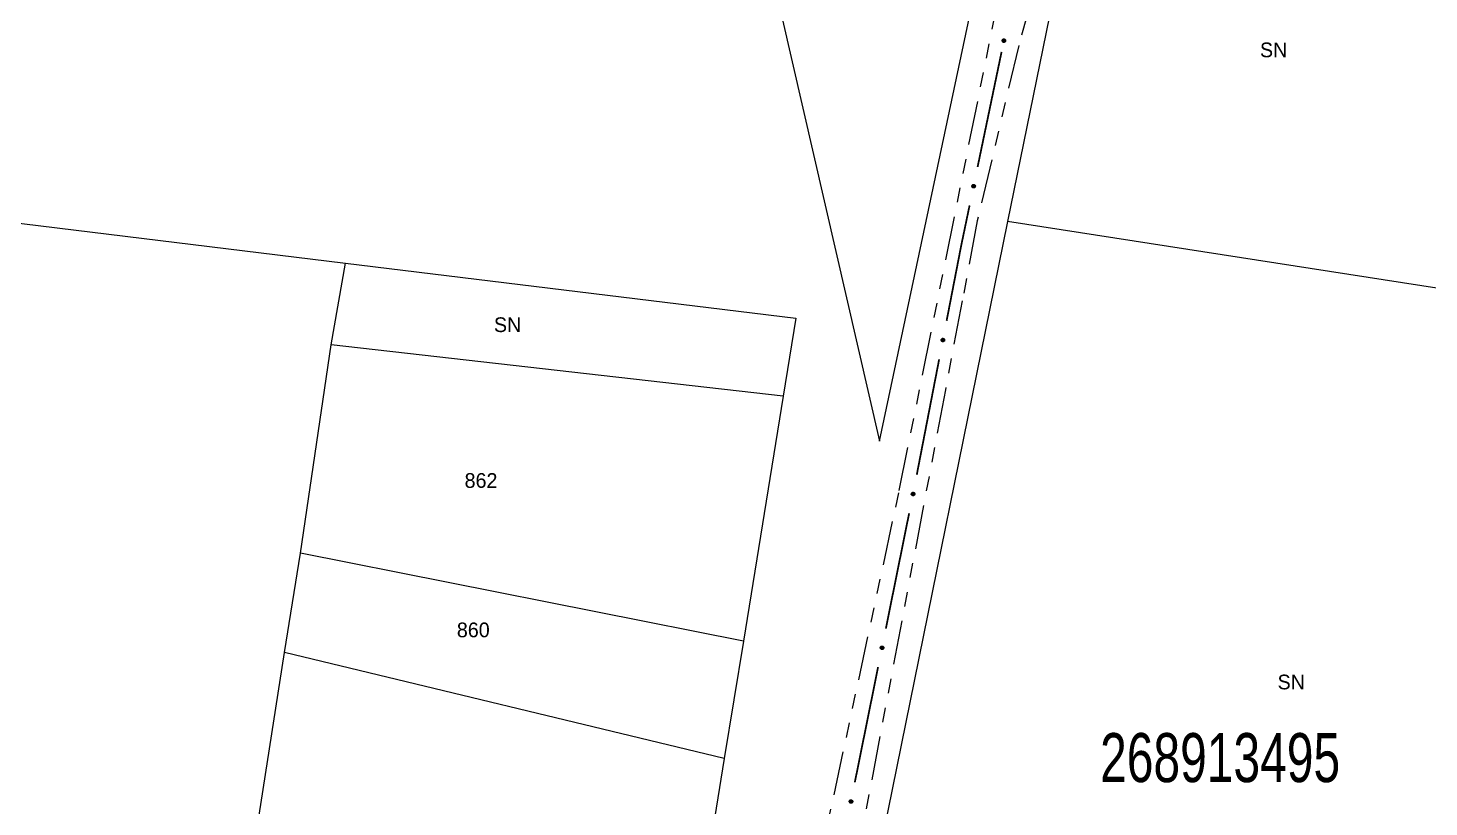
# Model space of a CAD drawing. Extents: x 209193 to 212081, y 4877574 to 4880493.
# Drawn here: x 210266.9 to 210409.7, y 4879433.5 to 4879512.9 of the extents above; entities that cross this region are included whole.
import ezdxf
from ezdxf.enums import TextEntityAlignment as Align

# ---------------------------------------------------------------- set-up
doc = ezdxf.new("R2010")
doc.units = 0
doc.header["$LTSCALE"] = 1.5
doc.header["$MEASUREMENT"] = 0
doc.linetypes.add('TRACO_25', pattern=[8, 3, -1, 1, -1, 1, -1])
for name, color, linetype in [('CD_MALHA_LOTES', 7, 'CONTINUOUS'), ('CD_TXT_QUADRA', 255, 'CONTINUOUS'), ('RU-QUADRA', 210, 'CONTINUOUS'), ('SV-EIXO-RUA-N-PAV', 6, 'CONTINUOUS'), ('SV-RUA-NAO-PAV', 7, 'CONTINUOUS'), ('Th_NmrPort', 1, 'CONTINUOUS')]:
    doc.layers.add(name, color=color, linetype=linetype)
doc.styles.add('ARIAL', font='ARIAL.SHX')

msp = doc.modelspace()

# ---------------------------------------------------------------- linework, layer by layer
at = {"layer": 'CD_MALHA_LOTES', "linetype": 'Continuous', "flags": 128}
for points in [[(210338.046657, 4879538.757041), (210353.652142, 4879470.791051)], [(210353.652142, 4879470.791051), (210364.603358, 4879522.467106)], [(210372.26921, 4879520.550643), (210366.716282, 4879493.228939)], [(210262.859709, 4879493.412159), (210299.238282, 4879488.963227)], [(210366.716282, 4879493.228939), (210354.498254, 4879433.113387)], [(210508.70664, 4879473.986357), (210434.327965, 4879482.700509), (210366.716282, 4879493.228939)], [(210297.766713, 4879480.647146), (210299.238282, 4879488.963227)], [(210299.238282, 4879488.963227), (210345.130726, 4879483.350728)], [(210345.130726, 4879483.350728), (210343.840896, 4879475.399184)], [(210294.65246, 4879459.394941), (210297.766713, 4879480.647146)], [(210343.840896, 4879475.399184), (210297.766713, 4879480.647146)], [(210343.840896, 4879475.399184), (210339.785168, 4879450.396434)], [(210293.009778, 4879449.265065), (210294.65246, 4879459.394941)], [(210339.785168, 4879450.396434), (210294.65246, 4879459.394941)], [(210339.785168, 4879450.396434), (210337.843043, 4879438.423618)], [(210288.903072, 4879422.845255), (210293.009778, 4879449.265065)], [(210337.843043, 4879438.423618), (210293.009778, 4879449.265065)], [(210337.843043, 4879438.423618), (210333.259281, 4879410.165643)]]:
    msp.add_lwpolyline(points, dxfattribs=at)
at = {"layer": 'RU-QUADRA', "linetype": 'Continuous'}
msp.add_lwpolyline([(210191.676799, 4879372.811882), (210224.975343, 4879555.389202), (210249.273355, 4879554.225635), (210225.386013, 4879420.312786), (210246.911999, 4879416.548305), (210262.859709, 4879493.412159), (210299.238282, 4879488.963227), (210345.130726, 4879483.350728), (210343.840896, 4879475.399184), (210339.785168, 4879450.396434), (210337.843043, 4879438.423618), (210333.259281, 4879410.165643), (210331.812736, 4879401.247981), (210329.517417, 4879387.097803), (210327.857879, 4879376.867079), (210323.74163, 4879351.491232), (210301.791424, 4879355.03489), (210279.051508, 4879358.70604), (210240.953673, 4879364.856585), (210216.365266, 4879368.826157)], close=True, dxfattribs=at)
at = {"layer": 'RU-QUADRA', "linetype": 'Continuous', "flags": 128}
for points in [[(210338.046657, 4879538.757041), (210353.652142, 4879470.791051), (210364.603358, 4879522.467106)], [(210372.26921, 4879520.550643), (210366.716282, 4879493.228939), (210354.498254, 4879433.113387), (210350.969281, 4879415.750019), (210348.381213, 4879402.839105), (210344.560936, 4879384.219466), (210337.088426, 4879347.452971), (210362.702815, 4879342.88803), (210378.56616, 4879340.060899), (210392.460517, 4879335.132852), (210407.77189, 4879332.678868), (210421.326867, 4879330.506385)]]:
    msp.add_lwpolyline(points, dxfattribs=at)
at = {"layer": 'SV-EIXO-RUA-N-PAV'}
for points in [[(210366.482466, 4879511.777352), (210366.50985, 4879511.736828), (210366.525098, 4879511.696401), (210366.52811, 4879511.659021), (210366.522159, 4879511.625296), (210366.512185, 4879511.591479), (210366.494607, 4879511.559604), (210366.467261, 4879511.528547), (210366.426803, 4879511.500792), (210366.384362, 4879511.487894), (210366.347874, 4879511.48298), (210366.31235, 4879511.48716), (210366.279661, 4879511.4974), (210366.247154, 4879511.516754), (210366.215951, 4879511.544774), (210366.189028, 4879511.586132), (210366.174351, 4879511.625869), (210366.172386, 4879511.6621), (210366.176815, 4879511.697787), (210366.187411, 4879511.732189), (210366.204847, 4879511.763379), (210366.233115, 4879511.794745), (210366.274287, 4879511.820778), (210366.313753, 4879511.835868), (210366.349947, 4879511.838341), (210366.384983, 4879511.83319), (210366.419022, 4879511.823599), (210366.4518, 4879511.807263), (210366.482466, 4879511.777352)], [(210363.390188, 4879496.928584), (210363.417572, 4879496.88806), (210363.43282, 4879496.847632), (210363.435832, 4879496.810252), (210363.429881, 4879496.776527), (210363.419907, 4879496.742711), (210363.402329, 4879496.710835), (210363.374983, 4879496.679778), (210363.334525, 4879496.652023), (210363.292084, 4879496.639125), (210363.255596, 4879496.634211), (210363.220072, 4879496.638391), (210363.187383, 4879496.648631), (210363.154876, 4879496.667985), (210363.123673, 4879496.696005), (210363.09675, 4879496.737363), (210363.082073, 4879496.7771), (210363.080108, 4879496.813331), (210363.084537, 4879496.849018), (210363.095133, 4879496.88342), (210363.112569, 4879496.91461), (210363.140837, 4879496.945976), (210363.182009, 4879496.972009), (210363.221475, 4879496.987099), (210363.257669, 4879496.989572), (210363.292705, 4879496.984421), (210363.326744, 4879496.97483), (210363.359522, 4879496.958494), (210363.390188, 4879496.928584)], [(210360.260057, 4879481.239692), (210360.288002, 4879481.199553), (210360.303812, 4879481.159342), (210360.307344, 4879481.122008), (210360.301864, 4879481.088203), (210360.292362, 4879481.054251), (210360.27523, 4879481.022133), (210360.248319, 4879480.990698), (210360.208251, 4879480.962383), (210360.165994, 4879480.948895), (210360.129577, 4879480.943473), (210360.093999, 4879480.947158), (210360.06117, 4879480.956942), (210360.028397, 4879480.975841), (210359.996807, 4879481.003424), (210359.96931, 4879481.044403), (210359.954081, 4879481.083931), (210359.951612, 4879481.120132), (210359.955544, 4879481.155877), (210359.96566, 4879481.190423), (210359.982659, 4879481.221853), (210360.010488, 4879481.25361), (210360.051293, 4879481.280213), (210360.090545, 4879481.295852), (210360.126701, 4879481.298829), (210360.161805, 4879481.294166), (210360.195975, 4879481.28505), (210360.228977, 4879481.269172), (210360.260057, 4879481.239692)], [(210357.215415, 4879465.531188), (210357.243051, 4879465.490836), (210357.258551, 4879465.450504), (210357.261797, 4879465.413145), (210357.256057, 4879465.379383), (210357.246295, 4879465.345504), (210357.228917, 4879465.313519), (210357.201765, 4879465.282292), (210357.161481, 4879465.254285), (210357.119121, 4879465.241122), (210357.082664, 4879465.23598), (210357.047115, 4879465.239938), (210357.014363, 4879465.249974), (210356.981736, 4879465.269124), (210356.950358, 4879465.296949), (210356.923177, 4879465.338137), (210356.908252, 4879465.377782), (210356.906061, 4879465.414), (210356.910267, 4879465.449714), (210356.920648, 4879465.484181), (210356.937888, 4879465.51548), (210356.96596, 4879465.547022), (210357.006969, 4879465.573311), (210357.046339, 4879465.588648), (210357.082517, 4879465.591347), (210357.117584, 4879465.586415), (210357.151683, 4879465.577037), (210357.184563, 4879465.560906), (210357.215415, 4879465.531188)], [(210354.051334, 4879449.847165), (210354.07897, 4879449.806813), (210354.09447, 4879449.766481), (210354.097716, 4879449.729121), (210354.091976, 4879449.69536), (210354.082214, 4879449.661481), (210354.064835, 4879449.629496), (210354.037684, 4879449.598269), (210353.9974, 4879449.570262), (210353.95504, 4879449.557099), (210353.918583, 4879449.551957), (210353.883034, 4879449.555915), (210353.850282, 4879449.56595), (210353.817654, 4879449.585101), (210353.786277, 4879449.612925), (210353.759096, 4879449.654114), (210353.744171, 4879449.693758), (210353.74198, 4879449.729977), (210353.746186, 4879449.76569), (210353.756567, 4879449.800158), (210353.773807, 4879449.831457), (210353.801879, 4879449.862998), (210353.842887, 4879449.889288), (210353.882258, 4879449.904625), (210353.918436, 4879449.907324), (210353.953503, 4879449.902392), (210353.987602, 4879449.893013), (210354.020481, 4879449.876883), (210354.051334, 4879449.847165)], [(210350.887137, 4879434.163163), (210350.914773, 4879434.12281), (210350.930272, 4879434.082478), (210350.933518, 4879434.045119), (210350.927777, 4879434.011357), (210350.918015, 4879433.977479), (210350.900636, 4879433.945494), (210350.873484, 4879433.914267), (210350.833199, 4879433.886261), (210350.790839, 4879433.873099), (210350.754382, 4879433.867957), (210350.718833, 4879433.871916), (210350.686081, 4879433.881951), (210350.653454, 4879433.901102), (210350.622077, 4879433.928927), (210350.594896, 4879433.970116), (210350.579972, 4879434.009761), (210350.577782, 4879434.045979), (210350.581988, 4879434.081693), (210350.59237, 4879434.116161), (210350.60961, 4879434.147459), (210350.637682, 4879434.179), (210350.678691, 4879434.205289), (210350.718062, 4879434.220626), (210350.75424, 4879434.223324), (210350.789308, 4879434.218391), (210350.823406, 4879434.209013), (210350.856285, 4879434.192881), (210350.887137, 4879434.163163)]]:
    msp.add_lwpolyline(points, close=True, dxfattribs=at)
for points in [[(210366.187411, 4879511.732189), (210366.174351, 4879511.625869)], [(210366.195866, 4879511.743406), (210366.182518, 4879511.612381)], [(210366.204847, 4879511.763379), (210366.189028, 4879511.586132)], [(210366.220187, 4879511.773186), (210366.203616, 4879511.573142)], [(210366.233115, 4879511.794745), (210366.215951, 4879511.544774)], [(210366.254416, 4879511.80369), (210366.231672, 4879511.533849)], [(210366.274287, 4879511.820778), (210366.247154, 4879511.516754)], [(210366.292597, 4879511.826403), (210366.263344, 4879511.511921)], [(210366.313753, 4879511.835868), (210366.279661, 4879511.4974)], [(210366.33039, 4879511.833864), (210366.29613, 4879511.495337)], [(210366.349947, 4879511.838341), (210366.31235, 4879511.48716)], [(210366.366513, 4879511.83331), (210366.327912, 4879511.487324)], [(210366.384983, 4879511.83319), (210366.347874, 4879511.48298)], [(210366.402303, 4879511.824463), (210366.368878, 4879511.489944)], [(210366.419022, 4879511.823599), (210366.384362, 4879511.487894)], [(210366.434309, 4879511.810829), (210366.406948, 4879511.498741)], [(210366.4518, 4879511.807263), (210366.426803, 4879511.500792)], [(210366.465201, 4879511.791851), (210366.445909, 4879511.518503)], [(210366.482466, 4879511.777352), (210366.467261, 4879511.528547)], [(210366.496485, 4879511.754673), (210366.48203, 4879511.551401)], [(210366.50985, 4879511.736828), (210366.494607, 4879511.559604)], [(210366.518641, 4879511.71382), (210366.504235, 4879511.584409)], [(210366.525098, 4879511.696401), (210366.512185, 4879511.591479)], [(210363.095133, 4879496.88342), (210363.082073, 4879496.7771)], [(210363.103588, 4879496.894637), (210363.09024, 4879496.763612)], [(210363.112569, 4879496.91461), (210363.09675, 4879496.737363)], [(210363.127909, 4879496.924417), (210363.111338, 4879496.724373)], [(210363.140837, 4879496.945976), (210363.123673, 4879496.696005)], [(210363.162138, 4879496.954921), (210363.139394, 4879496.68508)], [(210363.182009, 4879496.972009), (210363.154876, 4879496.667985)], [(210363.200319, 4879496.977634), (210363.171066, 4879496.663152)], [(210363.221475, 4879496.987099), (210363.187383, 4879496.648631)], [(210363.238112, 4879496.985095), (210363.203852, 4879496.646568)], [(210363.257669, 4879496.989572), (210363.220072, 4879496.638391)], [(210363.274235, 4879496.984541), (210363.235634, 4879496.638555)], [(210363.292705, 4879496.984421), (210363.255596, 4879496.634211)], [(210363.310025, 4879496.975694), (210363.2766, 4879496.641175)], [(210363.326744, 4879496.97483), (210363.292084, 4879496.639125)], [(210363.342031, 4879496.96206), (210363.31467, 4879496.649972)], [(210363.359522, 4879496.958494), (210363.334525, 4879496.652023)], [(210363.372923, 4879496.943082), (210363.353631, 4879496.669734)], [(210363.390188, 4879496.928584), (210363.374983, 4879496.679778)], [(210363.404207, 4879496.905904), (210363.389752, 4879496.702632)], [(210363.417572, 4879496.88806), (210363.402329, 4879496.710835)], [(210363.426363, 4879496.865051), (210363.411957, 4879496.73564)], [(210363.43282, 4879496.847632), (210363.419907, 4879496.742711)], [(210359.96566, 4879481.190423), (210359.954081, 4879481.083931)], [(210359.973958, 4879481.201757), (210359.962436, 4879481.070559)], [(210359.982659, 4879481.221853), (210359.96931, 4879481.044403)], [(210359.997862, 4879481.231873), (210359.984078, 4879481.031618)], [(210360.010488, 4879481.25361), (210359.996807, 4879481.003424)], [(210360.031662, 4879481.262851), (210360.012679, 4879480.992719)], [(210360.051293, 4879481.280213), (210360.028397, 4879480.975841)], [(210360.069523, 4879481.286093), (210360.044653, 4879480.971234)], [(210360.090545, 4879481.295852), (210360.06117, 4879480.956942)], [(210360.107208, 4879481.29408), (210360.077666, 4879480.955108)], [(210360.126701, 4879481.298829), (210360.093999, 4879480.947158)], [(210360.143336, 4879481.294029), (210360.109557, 4879480.947539)], [(210360.161805, 4879481.294166), (210360.129577, 4879480.943473)], [(210360.179245, 4879481.285681), (210360.150482, 4879480.950729)], [(210360.195975, 4879481.28505), (210360.165994, 4879480.948895)], [(210360.211438, 4879481.272494), (210360.188427, 4879480.960055)], [(210360.228977, 4879481.269172), (210360.208251, 4879480.962383)], [(210360.242592, 4879481.253949), (210360.227108, 4879480.980359)], [(210360.260057, 4879481.239692), (210360.248319, 4879480.990698)], [(210360.274391, 4879481.21721), (210360.262767, 4879481.013756)], [(210360.288002, 4879481.199553), (210360.27523, 4879481.022133)], [(210360.297113, 4879481.176669), (210360.284511, 4879481.047071)], [(210360.303812, 4879481.159342), (210360.292362, 4879481.054251)], [(210356.920648, 4879465.484181), (210356.908252, 4879465.377782)], [(210356.929033, 4879465.495451), (210356.916504, 4879465.364345)], [(210356.937888, 4879465.51548), (210356.923177, 4879465.338137)], [(210356.953167, 4879465.525382), (210356.937847, 4879465.325239)], [(210356.96596, 4879465.547022), (210356.950358, 4879465.296949)], [(210356.987204, 4879465.5561), (210356.966147, 4879465.286122)], [(210357.006969, 4879465.573311), (210356.981736, 4879465.269124)], [(210357.025243, 4879465.579051), (210356.997956, 4879465.264392)], [(210357.046339, 4879465.588648), (210357.014363, 4879465.249974)], [(210357.062988, 4879465.586748), (210357.030844, 4879465.248014)], [(210357.082517, 4879465.591347), (210357.047115, 4879465.239938)], [(210357.099114, 4879465.58642), (210357.062676, 4879465.2402)], [(210357.117584, 4879465.586415), (210357.082664, 4879465.23598)], [(210357.134959, 4879465.577797), (210357.103625, 4879465.243075)], [(210357.151683, 4879465.577037), (210357.119121, 4879465.241122)], [(210357.167049, 4879465.564363), (210357.14164, 4879465.25211)], [(210357.184563, 4879465.560906), (210357.161481, 4879465.254285)], [(210357.19806, 4879465.545579), (210357.180476, 4879465.272115)], [(210357.215415, 4879465.531188), (210357.201765, 4879465.282292)], [(210357.229575, 4879465.508596), (210357.21639, 4879465.305238)], [(210357.243051, 4879465.490836), (210357.228917, 4879465.313519)], [(210357.251986, 4879465.467883), (210357.238389, 4879465.338385)], [(210357.258551, 4879465.450504), (210357.246295, 4879465.345504)], [(210353.756567, 4879449.800158), (210353.744171, 4879449.693758)], [(210353.764951, 4879449.811428), (210353.752422, 4879449.680322)], [(210353.773807, 4879449.831457), (210353.759096, 4879449.654114)], [(210353.789086, 4879449.841359), (210353.773765, 4879449.641216)], [(210353.801879, 4879449.862998), (210353.786277, 4879449.612925)], [(210353.823123, 4879449.872077), (210353.802066, 4879449.602098)], [(210353.842887, 4879449.889288), (210353.817654, 4879449.585101)], [(210353.861161, 4879449.895027), (210353.833875, 4879449.580369)], [(210353.882258, 4879449.904625), (210353.850282, 4879449.56595)], [(210353.898907, 4879449.902725), (210353.866763, 4879449.56399)], [(210353.918436, 4879449.907324), (210353.883034, 4879449.555915)], [(210353.935033, 4879449.902397), (210353.898595, 4879449.556176)], [(210353.953503, 4879449.902392), (210353.918583, 4879449.551957)], [(210353.970877, 4879449.893773), (210353.939543, 4879449.559052)], [(210353.987602, 4879449.893013), (210353.95504, 4879449.557099)], [(210354.002968, 4879449.880339), (210353.977558, 4879449.568087)], [(210354.020481, 4879449.876883), (210353.9974, 4879449.570262)], [(210354.033978, 4879449.861555), (210354.016395, 4879449.588092)], [(210354.051334, 4879449.847165), (210354.037684, 4879449.598269)], [(210354.065494, 4879449.824573), (210354.052309, 4879449.621215)], [(210354.07897, 4879449.806813), (210354.064835, 4879449.629496)], [(210354.087905, 4879449.78386), (210354.074308, 4879449.654361)], [(210354.09447, 4879449.766481), (210354.082214, 4879449.661481)], [(210350.59237, 4879434.116161), (210350.579972, 4879434.009761)], [(210350.600754, 4879434.12743), (210350.588224, 4879433.996325)], [(210350.60961, 4879434.147459), (210350.594896, 4879433.970116)], [(210350.624889, 4879434.157361), (210350.609566, 4879433.957218)], [(210350.637682, 4879434.179), (210350.622077, 4879433.928927)], [(210350.658927, 4879434.188078), (210350.637866, 4879433.9181)], [(210350.678691, 4879434.205289), (210350.653454, 4879433.901102)], [(210350.696966, 4879434.211028), (210350.669675, 4879433.89637)], [(210350.718062, 4879434.220626), (210350.686081, 4879433.881951)], [(210350.734711, 4879434.218725), (210350.702562, 4879433.879991)], [(210350.75424, 4879434.223324), (210350.718833, 4879433.871916)], [(210350.770837, 4879434.218397), (210350.734394, 4879433.872177)], [(210350.789308, 4879434.218391), (210350.754382, 4879433.867957)], [(210350.806682, 4879434.209773), (210350.775343, 4879433.875051)], [(210350.823406, 4879434.209013), (210350.790839, 4879433.873099)], [(210350.838772, 4879434.196338), (210350.813358, 4879433.884086)], [(210350.856285, 4879434.192881), (210350.833199, 4879433.886261)], [(210350.869782, 4879434.177554), (210350.852194, 4879433.904091)], [(210350.887137, 4879434.163163), (210350.873484, 4879433.914267)], [(210350.901297, 4879434.140571), (210350.888109, 4879433.937213)], [(210350.914773, 4879434.12281), (210350.900636, 4879433.945494)], [(210350.923707, 4879434.099857), (210350.910109, 4879433.970359)], [(210350.930272, 4879434.082478), (210350.918015, 4879433.977479)]]:
    msp.add_lwpolyline(points, dxfattribs=at)
at = {"layer": 'SV-EIXO-RUA-N-PAV', "const_width": 0.18}
for points in [[(210366.107411, 4879510.516314), (210363.660882, 4879498.768357)], [(210362.845372, 4879494.852371), (210362.029862, 4879490.936385)], [(210362.029862, 4879490.936385), (210361.985327, 4879490.722535)], [(210361.985327, 4879490.722535), (210360.5051, 4879483.083057)], [(210359.744211, 4879479.156092), (210357.461542, 4879467.3752)], [(210356.683585, 4879463.451611), (210354.310524, 4879451.688594)], [(210353.519503, 4879447.767588), (210352.530728, 4879442.86633)], [(210352.530728, 4879442.86633), (210352.360251, 4879442.021295)], [(210352.360251, 4879442.021295), (210351.146354, 4879436.004588)]]:
    msp.add_lwpolyline(points, dxfattribs=at)
at = {"layer": 'SV-RUA-NAO-PAV', "linetype": 'TRACO_25'}
for points in [[(210372.562417, 4879528.125322, 8.060893), (210367.862496, 4879511.181259, 8.060893), (210363.635193, 4879493.288564, 8.060893), (210362.092501, 4879485.119209, 8.060893), (210360.379625, 4879476.048638, 8.060893), (210350.534238, 4879423.912199, 8.387139), (210332.761377, 4879347.624813, 8.562811), (210332.730022, 4879345.353664, 8.562811), (210333.898013, 4879342.607724, 8.562811), (210355.173138, 4879338.379351, 8.813769), (210412.753866, 4879328.866961, 9.917989), (210434.311926, 4879325.371768, 9.917989)], [(210245.401753, 4879359.41302, 7.107249), (210281.036925, 4879352.342549, 7.734646), (210323.096153, 4879344.110524, 8.487523), (210326.248194, 4879344.208801, 8.487523), (210327.851249, 4879344.981703, 8.487523), (210332.85085, 4879361.750913, 8.437331), (210343.995269, 4879411.261794, 7.910318), (210355.678919, 4879465.763979, 7.809934), (210365.520869, 4879514.651555, 8.060893)]]:
    msp.add_polyline3d(points, dxfattribs=at)

# ---------------------------------------------------------------- texts
at = {"layer": 'CD_TXT_QUADRA', "style": 'ARIAL', "width": 0.7}
msp.add_text('268913495', height=5, dxfattribs=at).set_placement((210376.152726, 4879436.029865))
at = {"layer": 'Th_NmrPort', "color": 1}
for s, p in [('SN', (210392.449758, 4879510.718194)), ('SN', (210314.357827, 4879482.684768)), ('862', (210311.365532, 4879466.793661)), ('860', (210310.577624, 4879451.555712)), ('SN', (210394.246088, 4879446.240295))]:
    msp.add_text(s, height=1.5, dxfattribs=at).set_placement(p, align=Align.MIDDLE_LEFT)

doc.saveas('drawing.dxf')
